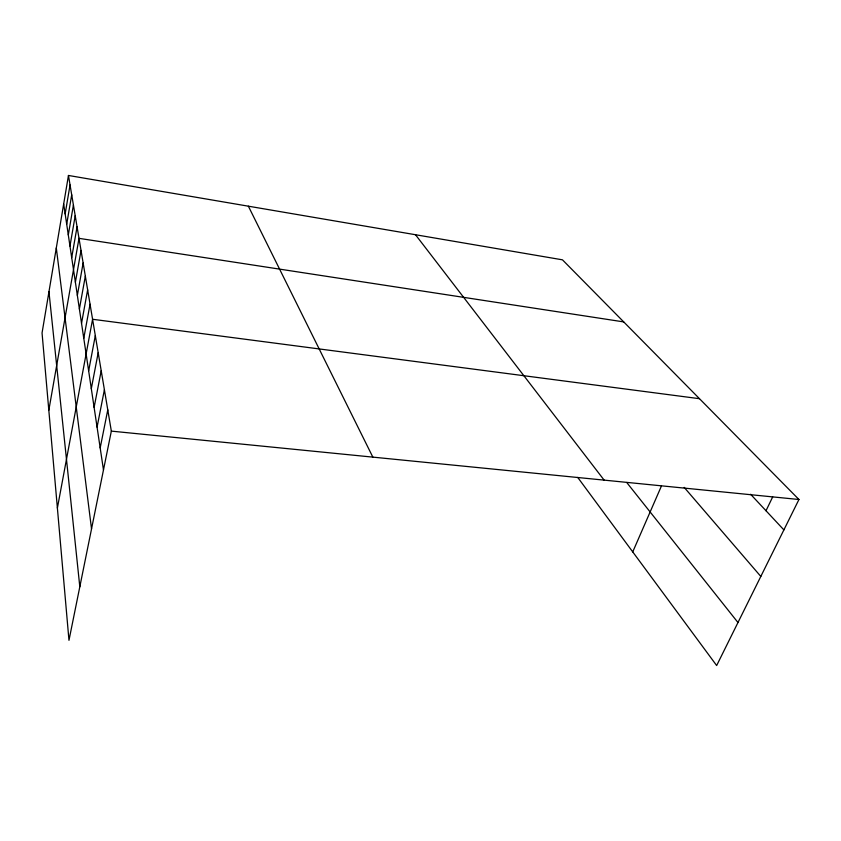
<?xml version="1.0" encoding="UTF-8"?>
<svg xmlns="http://www.w3.org/2000/svg" width="841" height="841" viewBox="0 0 841 841"><rect width="100%" height="100%" fill="white"/><g stroke="black" fill="none" stroke-linecap="round" stroke-linejoin="round"><path stroke-width="1.26" d="M68.457 175.464L42.05 332.962L68.973 640.327L111.338 431.118L68.457 175.464L562.461 259.827L798.95 499.501L716.658 665.536L577.725 477.415M65.156 213.919L70.045 184.957M66.702 224.221L71.706 194.807M68.3 234.923L73.419 205.057M69.971 246.056L75.206 215.706M71.695 257.63L77.067 226.797M48.82 410.24L79.001 238.35L623.707 321.903M75.385 282.25L81.03 250.397M77.351 295.349L83.133 262.97M79.39 309.025L85.34 276.111M81.535 323.322L87.643 289.84M83.774 338.282L90.05 304.211M57.388 508.059L92.584 319.275L699.481 398.697M88.652 370.87L95.317 335.559M91.312 388.658L98.187 352.694M94.118 407.38L101.214 370.734M97.072 427.112L104.4 389.761M100.184 447.927L107.774 409.861M632.737 551.896L661.415 486.077M766.004 510.739L772.69 496.926M111.338 431.118L798.95 499.501M750.603 494.256L783.886 529.893M684.185 487.381L760.811 576.442M626.734 482.503L737.977 622.529M415.486 234.723L604.143 480.127M248.368 206.192L372.847 457.126M63.674 204.006L103.475 469.93M56.305 247.969L91.532 528.947M48.957 291.795L79.811 586.808"/></g></svg>
